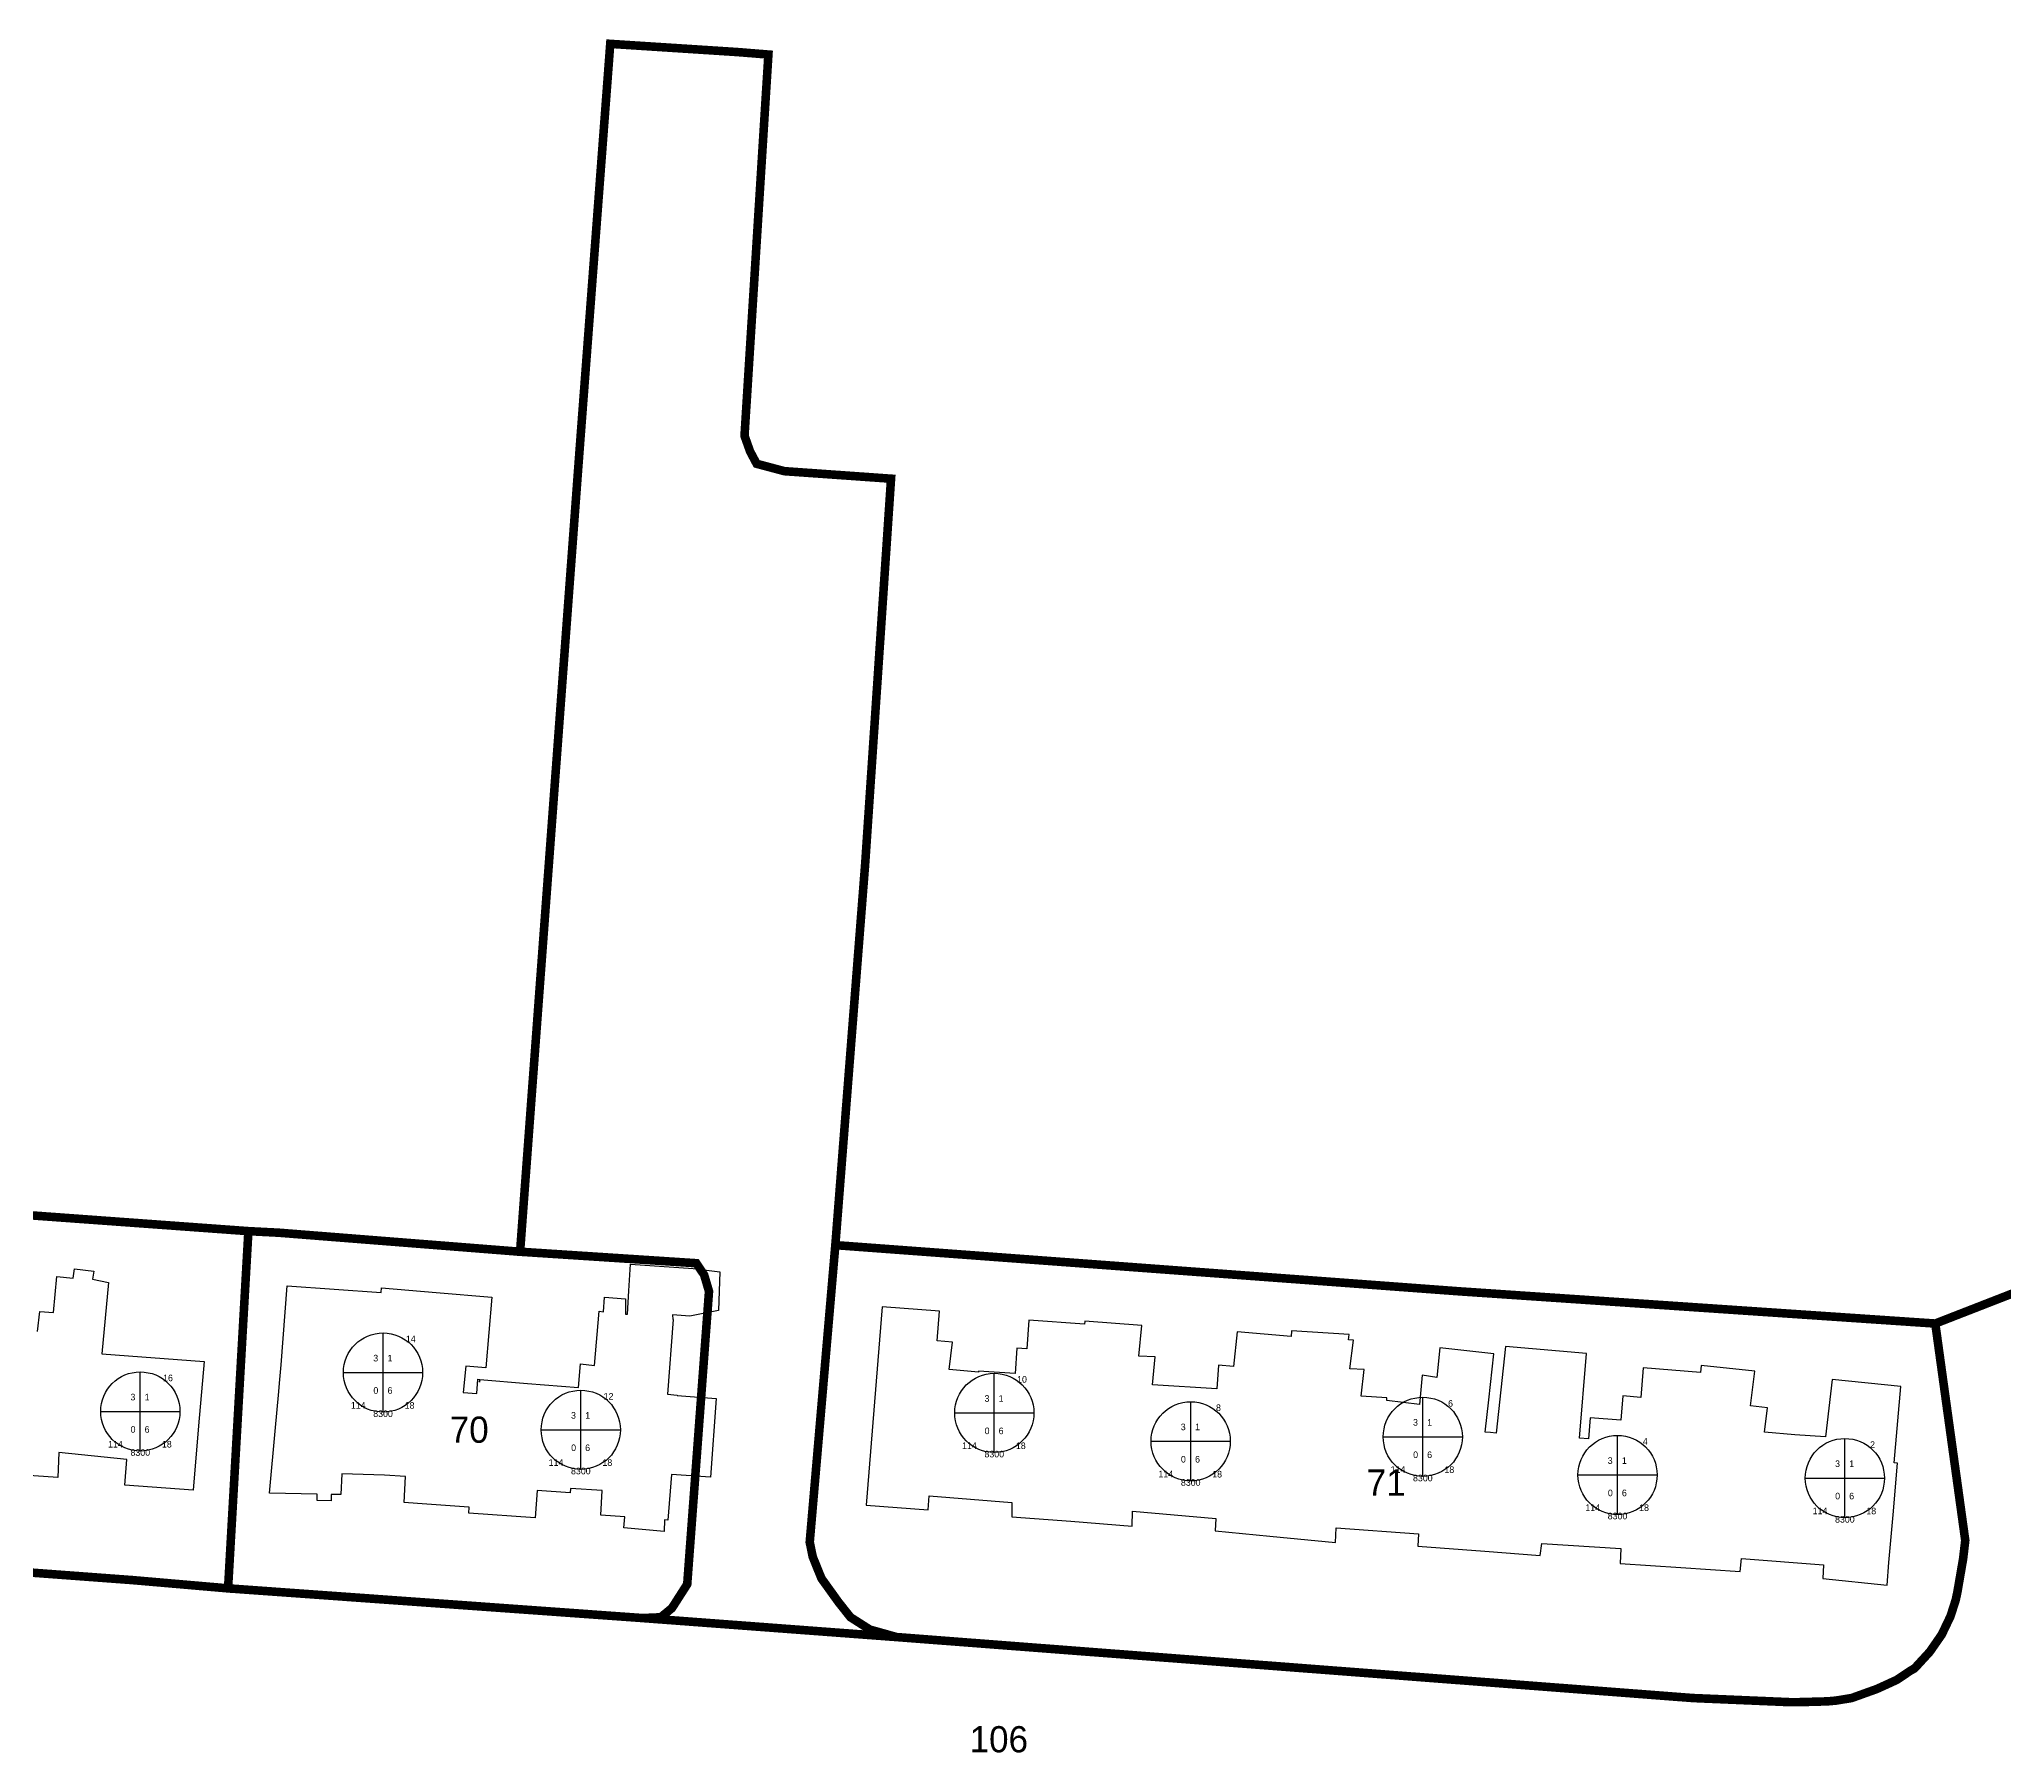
# Model space of a CAD drawing. Header units: inches. Extents: x 179568 to 180433, y 653998 to 654850.
# Drawn here: x 180125.1 to 180274, y 654720.6 to 654850.3 of the extents above; entities that cross this region are included whole.
import ezdxf
from ezdxf.enums import TextEntityAlignment as Align

# ---------------------------------------------------------------- set-up
doc = ezdxf.new("R2010")
doc.units = ezdxf.units.IN
doc.header["$MEASUREMENT"] = 0
for name, color, linetype in [('2200', 254, 'Continuous'), ('2203', 7, 'Continuous'), ('2206', 255, 'Continuous'), ('9100', 255, 'Continuous'), ('chelkot lines', 1, 'Continuous'), ('chelkot numbers', 1, 'Continuous')]:
    doc.layers.add(name, color=color, linetype=linetype)
doc.styles.add('HEBTXT', font='HEBTXT.shx')
doc.styles.get("Standard").update_dxf_attribs({"font": 'arial.ttf'})

# ---------------------------------------------------------------- blocks, each defined once
blk = doc.blocks.new('2206')
at = {"color": 0, "lineweight": -2}
for p, q in [((0, -7.5), (0, 7.5)), ((-7.5, 0), (7.5, 0))]:
    blk.add_line(p, q, dxfattribs=at)
blk.add_circle((0, 0), 7.5, dxfattribs=at)
at = {"color": 0, "lineweight": -2, "style": 'HEBTXT'}
for tag, p in [('NUM-FLOORS', (-0.93, 2.1)), ('NUM-BUSNS-CUR', (-0.9, -4.02))]:
    blk.add_attdef(tag, text='', height=2, dxfattribs=at).set_placement(p, align=Align.RIGHT)
for tag, p in [('NUM-ENTR', (0.83, 2.1)), ('NUM-APTS-CUR', (0.83, -4.02))]:
    blk.add_attdef(tag, p, '', height=2, dxfattribs=at)
at = {"lineweight": -2, "style": 'HEBTXT', "flags": 1}
for tag, p in [('CITY-CODE', (0, -12.5)), ('STREET-CODE', (0, -15)), ('STRT_TYPE', (0, -27.5)), ('STREET-CODE-2', (0, -30))]:
    blk.add_attdef(tag, text='', height=2, dxfattribs=at).set_placement(p, align=Align.CENTER)
at = {"color": 0, "lineweight": -2, "style": 'HEBTXT'}
blk.add_attdef('BLDG-TYPE', text='', height=2, dxfattribs=at).set_placement((0, -22.5), align=Align.CENTER)
at = {"lineweight": -2, "style": 'HEBTXT'}
for tag, p in [('BLDG-LETTER-2', (0, -35)), ('BLDG-NUM-2', (0, -32.5))]:
    blk.add_attdef(tag, text='', height=2, dxfattribs=at).set_placement(p, align=Align.CENTER)
at = {"layer": '2203', "lineweight": -2, "style": 'HEBTXT'}
for tag, p in [('BLDG-LETTER', (0, -20)), ('BLDG-NUM', (0, -17.5))]:
    blk.add_attdef(tag, text='', height=2, dxfattribs=at).set_placement(p, align=Align.CENTER)

msp = doc.modelspace()

# ---------------------------------------------------------------- linework, layer by layer
at = {"layer": '2200'}
msp.add_polyline3d([(180124.97, 654752.46, 67.65), (180125.14, 654753.97, 67.65), (180126.18, 654753.89, 67.65), (180126.45, 654756.63, 67.65), (180127.67, 654756.5, 67.65), (180127.78, 654757.2, 67.65), (180129.24, 654757.04, 67.65), (180129.13, 654756.42, 67.65), (180130.35, 654756.16, 67.65), (180129.86, 654750.76, 73.09), (180137.59, 654750.19, 73.09), (180137.18, 654745.31, 73.09), (180136.76, 654740.43, 73.09), (180131.58, 654740.82, 73.09), (180131.74, 654742.76, 73.09), (180126.6, 654743.28, 73.09), (180126.51, 654741.39, 73.09), (180121.77, 654741.72, 73.09)], dxfattribs=at)
for points in [[(180158.47, 654748.83, 76.47), (180162.08, 654748.53, 76.47), (180165.95, 654748.21, 76.47), (180166.1, 654750.02, 68.09), (180167.16, 654749.88, 68.08), (180167.52, 654754, 67.95), (180167.84, 654753.96, 67.96), (180167.92, 654755.06, 67.52), (180169.52, 654754.92, 67.52), (180169.52, 654753.77, 68.02), (180169.66, 654753.76, 67.94), (180169.77, 654755.55, 67.83), (180169.9, 654757.56, 67.71), (180174.63, 654757.22, 67.29), (180176.66, 654756.97, 66.63), (180176.56, 654754.04, 66.63), (180174.38, 654753.61, 67.29), (180173.08, 654753.72, 67.89), (180173.09, 654753.37, 67.94), (180173.13, 654753.36, 68.13), (180172.69, 654747.7, 73.49), (180173.43, 654747.64, 73.49), (180173.43, 654747.61, 73.49), (180176.39, 654747.39, 67.12), (180175.95, 654741.42, 67.12), (180172.99, 654741.63, 73.49), (180172.73, 654738.17, 73.49), (180172.47, 654738.19, 73.49), (180172.45, 654737.31, 70.54), (180169.39, 654737.59, 70.54), (180169.46, 654738.42, 73.49), (180167.65, 654738.55, 73.49), (180167.74, 654740.42, 73.49), (180165.34, 654740.56, 76.52), (180165.32, 654740.23, 76.52), (180162.83, 654740.42, 76.48), (180162.67, 654738.33, 76.09), (180157.64, 654738.7, 76.09), (180157.67, 654739.14, 76.13), (180157.66, 654739.14, 76.12), (180157.66, 654739.14, 76.12), (180153.77, 654739.42, 74.62), (180152.75, 654739.5, 74.62), (180152.85, 654741.48, 74.62), (180151.25, 654741.58, 74.62), (180148.02, 654741.68, 73.45), (180147.94, 654740.1, 73.45), (180147.23, 654740.12, 65.86), (180147.22, 654739.63, 65.86), (180146.16, 654739.65, 65.86), (180146.17, 654740.14, 65.86), (180142.55, 654740.22, 73.45), (180143.01, 654745.19, 68.69), (180143.23, 654747.63, 68.69), (180143.33, 654748.81, 68.69), (180143.44, 654749.94, 67.75), (180143.88, 654755.91, 67.75), (180151.01, 654755.4, 67.73), (180151.04, 654755.77, 76.16), (180155.17, 654755.42, 77.34), (180159.4, 654755.05, 76.06), (180158.94, 654749.71, 76.06), (180157.43, 654749.84, 75.95), (180157.23, 654747.84, 75.95), (180158.26, 654747.75, 76.5), (180158.32, 654748.85, 76.47), (180158.47, 654748.83, 76.47), (180158.47, 654748.83, 76.47), (180158.45, 654748.62, 76.47)], [(180234.6, 654735.81, 74.44), (180238.81, 654735.49, 74.44), (180238.92, 654736.41, 74.44), (180244.9, 654736.01, 74.44), (180244.87, 654734.89, 74.44), (180249.46, 654734.58, 74.44), (180249.46, 654734.58, 74.44), (180253.95, 654734.28, 74.44), (180254.06, 654735.25, 74.44), (180260.27, 654734.78, 74.44), (180260.21, 654733.74, 74.44), (180265.08, 654733.25, 74.44), (180265.22, 654734.97, 74.44), (180265.54, 654738.58, 74.44), (180265.87, 654742.49, 74.44), (180265.61, 654742.52, 74.44), (180266.12, 654748.3, 71.91), (180260.91, 654748.81, 71.91), (180260.42, 654744.47, 71.91), (180258.09, 654744.64, 74.44), (180255.8, 654744.83, 74.44), (180256.02, 654746.68, 74.44), (180254.72, 654746.83, 74.44), (180255.07, 654749.45, 74.44), (180251, 654749.88, 74.44), (180250.94, 654749.36, 74.44), (180246.6, 654749.7, 71.7), (180246.42, 654747.47, 71.84), (180245.06, 654747.58, 71.84), (180244.91, 654745.74, 71.9), (180242.58, 654745.93, 71.9), (180242.45, 654744.33, 76.27), (180241.77, 654744.38, 76.8), (180242.31, 654750.79, 76.8), (180236.17, 654751.31, 76.82), (180235.46, 654744.76, 76.82), (180235.05, 654744.8, 75.63), (180235.05, 654744.8, 75.63), (180234.63, 654744.83, 74.44), (180234.9, 654747.27, 71.76), (180235.28, 654750.77, 71.76), (180231.2, 654751.21, 71.76), (180230.97, 654748.97, 71.76), (180229.86, 654749.16, 71.76), (180229.66, 654746.92, 71.76), (180227.18, 654747.22, 74.62), (180227.19, 654747.44, 74.62), (180225.23, 654747.56, 74.62), (180225.47, 654749.58, 74.62), (180224.37, 654749.64, 74.62), (180224.66, 654751.8, 74.48), (180224.29, 654751.82, 74.48), (180224.33, 654752.23, 74.48), (180219.96, 654752.5, 74.48), (180219.94, 654752.08, 74.82), (180215.85, 654752.43, 74.44), (180215.57, 654749.81, 74.44), (180214.43, 654749.91, 74.44), (180214.32, 654748.11, 74.44), (180209.44, 654748.41, 74.44), (180209.63, 654750.55, 74.44), (180208.41, 654750.58, 74.44), (180208.62, 654752.9, 74.44), (180204.3, 654753.25, 74.44), (180204.29, 654753.02, 74.44), (180200.07, 654753.32, 69.01), (180199.92, 654751.14, 69.06), (180199.16, 654751.19, 69.06), (180199.03, 654749.27, 69.06), (180196.26, 654749.46, 68.93), (180196.25, 654749.38, 74.44), (180196.25, 654749.38, 74.44), (180194.02, 654749.58, 74.44), (180194.28, 654751.64, 74.44), (180193.12, 654751.74, 74.44), (180193.31, 654754.01, 74.44), (180188.96, 654754.32, 74.44), (180187.74, 654739.29, 74.44), (180192.45, 654738.96, 74.44), (180192.52, 654740.02, 74.44), (180198.77, 654739.51, 74.44), (180198.78, 654738.43, 74.44), (180203.26, 654738.08, 74.44), (180207.89, 654737.71, 74.44), (180207.92, 654738.85, 74.44), (180214.24, 654738.3, 74.44), (180214.18, 654737.36, 74.44), (180218.31, 654736.96, 74.44), (180223.29, 654736.48, 74.44), (180223.35, 654737.58, 74.44), (180229.59, 654737.12, 74.44), (180229.54, 654736.19, 74.44)]]:
    msp.add_polyline3d(points, close=True, dxfattribs=at)
at = {"layer": 'chelkot lines', "color": 160, "linetype": 'Continuous', "true_color": 0x2323ff, "const_width": 0.65}
for points in [[(180184.36, 654733.75), (180185.66, 654731.94), (180186.56, 654730.81), (180188.02, 654729.88), (180190.05, 654729.31), (180170.81, 654730.75), (180172.19, 654730.81), (180173.03, 654731.5), (180174.19, 654733.31), (180175.84, 654755.5), (180175.47, 654756.75), (180174.88, 654757.63), (180161.53, 654758.5), (180166, 654818.75), (180168.36, 654850), (180177.98, 654849.38), (180180.34, 654849.19), (180178.53, 654820.31), (180178.95, 654819.13), (180179.45, 654818.19), (180181.55, 654817.63), (180189.63, 654817.06), (180187.67, 654787.88), (180185.41, 654759), (180183.47, 654736.5), (180183.7, 654735.38), (180184.36, 654733.75)], [(180140.95, 654760.06), (180139.41, 654733), (180132.11, 654733.63), (180073.03, 654738), (180074.61, 654764.88), (180140.95, 654760.06)], [(180174.19, 654733.31), (180173.03, 654731.5), (180172.19, 654730.81), (180170.81, 654730.75), (180139.41, 654733), (180140.95, 654760.06), (180143.27, 654759.94), (180161.53, 654758.5), (180174.88, 654757.63), (180175.47, 654756.75), (180175.84, 654755.5), (180174.19, 654733.31)], [(180266.83, 654726.75), (180265.8, 654726.06), (180264.31, 654725.38), (180262.39, 654724.69), (180261.22, 654724.5), (180260.58, 654724.44), (180258.41, 654724.38), (180257.69, 654724.38), (180250.38, 654724.69), (180190.05, 654729.31), (180188.02, 654729.88), (180186.56, 654730.81), (180185.66, 654731.94), (180184.36, 654733.75), (180183.7, 654735.38), (180183.47, 654736.5), (180185.41, 654759), (180232.69, 654755.5), (180268.73, 654753.06), (180271, 654736.63), (180270.84, 654735.25), (180270.41, 654732.75), (180270.28, 654732.13), (180269.88, 654730.88), (180269.22, 654729.5), (180268.31, 654728.19), (180267.16, 654726.94), (180266.83, 654726.75)]]:
    msp.add_lwpolyline(points, close=True, dxfattribs=at)
msp.add_lwpolyline([(180073.03, 654738), (180132.11, 654733.63), (180139.41, 654733), (180170.81, 654730.75), (180190.05, 654729.31), (180250.38, 654724.69), (180257.69, 654724.38), (180258.41, 654724.38), (180260.58, 654724.44), (180261.22, 654724.5), (180262.39, 654724.69), (180264.31, 654725.38), (180265.8, 654726.06), (180266.83, 654726.75), (180267.16, 654726.94), (180268.31, 654728.19), (180269.22, 654729.5), (180269.88, 654730.88), (180270.28, 654732.13), (180270.41, 654732.75), (180270.84, 654735.25), (180271, 654736.63), (180268.73, 654753.06), (180285.75, 654759.69)], dxfattribs=at)

# ---------------------------------------------------------------- block references
at = {"layer": '2206'}
ref = msp.add_blockref('2206', (180151.15, 654749.35), dxfattribs=dict(at, xscale=0.4, yscale=0.4))
ref.add_attrib('CITY_CODE', '8300', dxfattribs={"layer": '9100', "color": 7, "height": 0.5, "style": 'HEBTXT'}).set_placement((180151.15, 654745.98), align=Align.CENTER)
ref.add_attrib('STREET_COD', '114', dxfattribs={"layer": '9100', "color": 7, "height": 0.5, "style": 'HEBTXT'}).set_placement((180149.27, 654746.62), align=Align.CENTER)
ref.add_attrib('BLDG_NUM', '14', dxfattribs={"layer": '2203', "color": 7, "height": 0.5, "style": 'HEBTXT'}).set_placement((180153.25, 654751.64), align=Align.CENTER)
ref.add_attrib('STRT_TYPE', '18', dxfattribs={"layer": '9100', "color": 7, "height": 0.5, "style": 'HEBTXT'}).set_placement((180153.16, 654746.61), align=Align.CENTER)
ref.add_attrib('NUM_FLOORS', '3', dxfattribs={"layer": '0', "color": 0, "height": 0.5, "style": 'HEBTXT'}).set_placement((180150.78, 654750.19), align=Align.RIGHT)
ref.add_attrib('NUM_ENTR', '1', (180151.49, 654750.19), dxfattribs={"layer": '0', "color": 0, "height": 0.5, "style": 'HEBTXT'})
ref.add_attrib('NUM_APTS_C', '6', (180151.49, 654747.74), dxfattribs={"layer": '0', "color": 0, "height": 0.5, "style": 'HEBTXT'})
ref.add_attrib('NUM_BUSNS_', '0', dxfattribs={"layer": '0', "color": 0, "height": 0.5, "style": 'HEBTXT'}).set_placement((180150.79, 654747.74), align=Align.RIGHT)
ref = msp.add_blockref('2206', (180132.76, 654746.4), dxfattribs=dict(at, xscale=0.4, yscale=0.4))
ref.add_attrib('CITY_CODE', '8300', dxfattribs={"layer": '9100', "color": 7, "height": 0.5, "style": 'HEBTXT'}).set_placement((180132.76, 654743.04), align=Align.CENTER)
ref.add_attrib('STREET_COD', '114', dxfattribs={"layer": '9100', "color": 7, "height": 0.5, "style": 'HEBTXT'}).set_placement((180130.88, 654743.67), align=Align.CENTER)
ref.add_attrib('BLDG_NUM', '16', dxfattribs={"layer": '2203', "color": 7, "height": 0.5, "style": 'HEBTXT'}).set_placement((180134.86, 654748.69), align=Align.CENTER)
ref.add_attrib('STRT_TYPE', '18', dxfattribs={"layer": '9100', "color": 7, "height": 0.5, "style": 'HEBTXT'}).set_placement((180134.77, 654743.67), align=Align.CENTER)
ref.add_attrib('NUM_FLOORS', '3', dxfattribs={"layer": '0', "color": 0, "height": 0.5, "style": 'HEBTXT'}).set_placement((180132.39, 654747.24), align=Align.RIGHT)
ref.add_attrib('NUM_ENTR', '1', (180133.09, 654747.24), dxfattribs={"layer": '0', "color": 0, "height": 0.5, "style": 'HEBTXT'})
ref.add_attrib('NUM_APTS_C', '6', (180133.09, 654744.79), dxfattribs={"layer": '0', "color": 0, "height": 0.5, "style": 'HEBTXT'})
ref.add_attrib('NUM_BUSNS_', '0', dxfattribs={"layer": '0', "color": 0, "height": 0.5, "style": 'HEBTXT'}).set_placement((180132.4, 654744.79), align=Align.RIGHT)
ref = msp.add_blockref('2206', (180197.45, 654746.29), dxfattribs=dict(at, xscale=0.4, yscale=0.4))
ref.add_attrib('CITY_CODE', '8300', dxfattribs={"layer": '9100', "color": 7, "height": 0.5, "style": 'HEBTXT'}).set_placement((180197.45, 654742.92), align=Align.CENTER)
ref.add_attrib('STREET_COD', '114', dxfattribs={"layer": '9100', "color": 7, "height": 0.5, "style": 'HEBTXT'}).set_placement((180195.57, 654743.56), align=Align.CENTER)
ref.add_attrib('BLDG_NUM', '10', dxfattribs={"layer": '2203', "color": 7, "height": 0.5, "style": 'HEBTXT'}).set_placement((180199.55, 654748.58), align=Align.CENTER)
ref.add_attrib('STRT_TYPE', '18', dxfattribs={"layer": '9100', "color": 7, "height": 0.5, "style": 'HEBTXT'}).set_placement((180199.46, 654743.55), align=Align.CENTER)
ref.add_attrib('NUM_FLOORS', '3', dxfattribs={"layer": '0', "color": 0, "height": 0.5, "style": 'HEBTXT'}).set_placement((180197.08, 654747.13), align=Align.RIGHT)
ref.add_attrib('NUM_ENTR', '1', (180197.78, 654747.13), dxfattribs={"layer": '0', "color": 0, "height": 0.5, "style": 'HEBTXT'})
ref.add_attrib('NUM_APTS_C', '6', (180197.78, 654744.68), dxfattribs={"layer": '0', "color": 0, "height": 0.5, "style": 'HEBTXT'})
ref.add_attrib('NUM_BUSNS_', '0', dxfattribs={"layer": '0', "color": 0, "height": 0.5, "style": 'HEBTXT'}).set_placement((180197.09, 654744.68), align=Align.RIGHT)
ref = msp.add_blockref('2206', (180166.13, 654745.01), dxfattribs=dict(at, xscale=0.4, yscale=0.4))
ref.add_attrib('CITY_CODE', '8300', dxfattribs={"layer": '9100', "color": 7, "height": 0.5, "style": 'HEBTXT'}).set_placement((180166.13, 654741.64), align=Align.CENTER)
ref.add_attrib('STREET_COD', '114', dxfattribs={"layer": '9100', "color": 7, "height": 0.5, "style": 'HEBTXT'}).set_placement((180164.25, 654742.28), align=Align.CENTER)
ref.add_attrib('BLDG_NUM', '12', dxfattribs={"layer": '2203', "color": 7, "height": 0.5, "style": 'HEBTXT'}).set_placement((180168.23, 654747.3), align=Align.CENTER)
ref.add_attrib('STRT_TYPE', '18', dxfattribs={"layer": '9100', "color": 7, "height": 0.5, "style": 'HEBTXT'}).set_placement((180168.14, 654742.28), align=Align.CENTER)
ref.add_attrib('NUM_FLOORS', '3', dxfattribs={"layer": '0', "color": 0, "height": 0.5, "style": 'HEBTXT'}).set_placement((180165.76, 654745.85), align=Align.RIGHT)
ref.add_attrib('NUM_ENTR', '1', (180166.46, 654745.85), dxfattribs={"layer": '0', "color": 0, "height": 0.5, "style": 'HEBTXT'})
ref.add_attrib('NUM_APTS_C', '6', (180166.46, 654743.4), dxfattribs={"layer": '0', "color": 0, "height": 0.5, "style": 'HEBTXT'})
ref.add_attrib('NUM_BUSNS_', '0', dxfattribs={"layer": '0', "color": 0, "height": 0.5, "style": 'HEBTXT'}).set_placement((180165.77, 654743.4), align=Align.RIGHT)
ref = msp.add_blockref('2206', (180212.33, 654744.14), dxfattribs=dict(at, xscale=0.4, yscale=0.4))
ref.add_attrib('CITY_CODE', '8300', dxfattribs={"layer": '9100', "color": 7, "height": 0.5, "style": 'HEBTXT'}).set_placement((180212.33, 654740.77), align=Align.CENTER)
ref.add_attrib('STREET_COD', '114', dxfattribs={"layer": '9100', "color": 7, "height": 0.5, "style": 'HEBTXT'}).set_placement((180210.44, 654741.41), align=Align.CENTER)
ref.add_attrib('BLDG_NUM', '8', dxfattribs={"layer": '2203', "color": 7, "height": 0.5, "style": 'HEBTXT'}).set_placement((180214.43, 654746.43), align=Align.CENTER)
ref.add_attrib('STRT_TYPE', '18', dxfattribs={"layer": '9100', "color": 7, "height": 0.5, "style": 'HEBTXT'}).set_placement((180214.33, 654741.4), align=Align.CENTER)
ref.add_attrib('NUM_FLOORS', '3', dxfattribs={"layer": '0', "color": 0, "height": 0.5, "style": 'HEBTXT'}).set_placement((180211.95, 654744.98), align=Align.RIGHT)
ref.add_attrib('NUM_ENTR', '1', (180212.66, 654744.98), dxfattribs={"layer": '0', "color": 0, "height": 0.5, "style": 'HEBTXT'})
ref.add_attrib('NUM_APTS_C', '6', (180212.66, 654742.53), dxfattribs={"layer": '0', "color": 0, "height": 0.5, "style": 'HEBTXT'})
ref.add_attrib('NUM_BUSNS_', '0', dxfattribs={"layer": '0', "color": 0, "height": 0.5, "style": 'HEBTXT'}).set_placement((180211.96, 654742.53), align=Align.RIGHT)
ref = msp.add_blockref('2206', (180229.91, 654744.48), dxfattribs=dict(at, xscale=0.4, yscale=0.4))
ref.add_attrib('CITY_CODE', '8300', dxfattribs={"layer": '9100', "color": 7, "height": 0.5, "style": 'HEBTXT'}).set_placement((180229.91, 654741.11), align=Align.CENTER)
ref.add_attrib('STREET_COD', '114', dxfattribs={"layer": '9100', "color": 7, "height": 0.5, "style": 'HEBTXT'}).set_placement((180228.03, 654741.75), align=Align.CENTER)
ref.add_attrib('BLDG_NUM', '6', dxfattribs={"layer": '2203', "color": 7, "height": 0.5, "style": 'HEBTXT'}).set_placement((180232.01, 654746.76), align=Align.CENTER)
ref.add_attrib('STRT_TYPE', '18', dxfattribs={"layer": '9100', "color": 7, "height": 0.5, "style": 'HEBTXT'}).set_placement((180231.92, 654741.74), align=Align.CENTER)
ref.add_attrib('NUM_FLOORS', '3', dxfattribs={"layer": '0', "color": 0, "height": 0.5, "style": 'HEBTXT'}).set_placement((180229.54, 654745.32), align=Align.RIGHT)
ref.add_attrib('NUM_ENTR', '1', (180230.24, 654745.32), dxfattribs={"layer": '0', "color": 0, "height": 0.5, "style": 'HEBTXT'})
ref.add_attrib('NUM_APTS_C', '6', (180230.24, 654742.87), dxfattribs={"layer": '0', "color": 0, "height": 0.5, "style": 'HEBTXT'})
ref.add_attrib('NUM_BUSNS_', '0', dxfattribs={"layer": '0', "color": 0, "height": 0.5, "style": 'HEBTXT'}).set_placement((180229.55, 654742.87), align=Align.RIGHT)
ref = msp.add_blockref('2206', (180244.66, 654741.59), dxfattribs=dict(at, xscale=0.4, yscale=0.4))
ref.add_attrib('CITY_CODE', '8300', dxfattribs={"layer": '9100', "color": 7, "height": 0.5, "style": 'HEBTXT'}).set_placement((180244.66, 654738.23), align=Align.CENTER)
ref.add_attrib('STREET_COD', '114', dxfattribs={"layer": '9100', "color": 7, "height": 0.5, "style": 'HEBTXT'}).set_placement((180242.78, 654738.86), align=Align.CENTER)
ref.add_attrib('BLDG_NUM', '4', dxfattribs={"layer": '2203', "color": 7, "height": 0.5, "style": 'HEBTXT'}).set_placement((180246.76, 654743.88), align=Align.CENTER)
ref.add_attrib('STRT_TYPE', '18', dxfattribs={"layer": '9100', "color": 7, "height": 0.5, "style": 'HEBTXT'}).set_placement((180246.67, 654738.86), align=Align.CENTER)
ref.add_attrib('NUM_FLOORS', '3', dxfattribs={"layer": '0', "color": 0, "height": 0.5, "style": 'HEBTXT'}).set_placement((180244.29, 654742.43), align=Align.RIGHT)
ref.add_attrib('NUM_ENTR', '1', (180244.99, 654742.43), dxfattribs={"layer": '0', "color": 0, "height": 0.5, "style": 'HEBTXT'})
ref.add_attrib('NUM_APTS_C', '6', (180244.99, 654739.98), dxfattribs={"layer": '0', "color": 0, "height": 0.5, "style": 'HEBTXT'})
ref.add_attrib('NUM_BUSNS_', '0', dxfattribs={"layer": '0', "color": 0, "height": 0.5, "style": 'HEBTXT'}).set_placement((180244.3, 654739.98), align=Align.RIGHT)
ref = msp.add_blockref('2206', (180261.88, 654741.35), dxfattribs=dict(at, xscale=0.4, yscale=0.4))
ref.add_attrib('CITY_CODE', '8300', dxfattribs={"layer": '9100', "color": 7, "height": 0.5, "style": 'HEBTXT'}).set_placement((180261.88, 654737.98), align=Align.CENTER)
ref.add_attrib('STREET_COD', '114', dxfattribs={"layer": '9100', "color": 7, "height": 0.5, "style": 'HEBTXT'}).set_placement((180260, 654738.62), align=Align.CENTER)
ref.add_attrib('BLDG_NUM', '2', dxfattribs={"layer": '2203', "color": 7, "height": 0.5, "style": 'HEBTXT'}).set_placement((180263.98, 654743.64), align=Align.CENTER)
ref.add_attrib('STRT_TYPE', '18', dxfattribs={"layer": '9100', "color": 7, "height": 0.5, "style": 'HEBTXT'}).set_placement((180263.88, 654738.61), align=Align.CENTER)
ref.add_attrib('NUM_FLOORS', '3', dxfattribs={"layer": '0', "color": 0, "height": 0.5, "style": 'HEBTXT'}).set_placement((180261.51, 654742.19), align=Align.RIGHT)
ref.add_attrib('NUM_ENTR', '1', (180262.21, 654742.19), dxfattribs={"layer": '0', "color": 0, "height": 0.5, "style": 'HEBTXT'})
ref.add_attrib('NUM_APTS_C', '6', (180262.21, 654739.74), dxfattribs={"layer": '0', "color": 0, "height": 0.5, "style": 'HEBTXT'})
ref.add_attrib('NUM_BUSNS_', '0', dxfattribs={"layer": '0', "color": 0, "height": 0.5, "style": 'HEBTXT'}).set_placement((180261.52, 654739.74), align=Align.RIGHT)

# ---------------------------------------------------------------- texts
at = {"layer": 'chelkot numbers', "color": 160, "true_color": 0x2323ff, "char_height": 0.2, "attachment_point": 7}
for s, insert, width in [('\\fMS Shell Dlg 2|i0|b0;\\H1.98443;70', (180156.2, 654744), 2.9105), ('\\fMS Shell Dlg 2|i0|b0;\\H1.98443;71', (180225.66, 654740.02), 2.9105), ('\\fMS Shell Dlg 2|i0|b0;\\H1.98443;106', (180195.58, 654720.55), 4.3657)]:
    msp.add_mtext(s, dxfattribs=dict(at, insert=insert, width=width))

doc.saveas('drawing.dxf')
